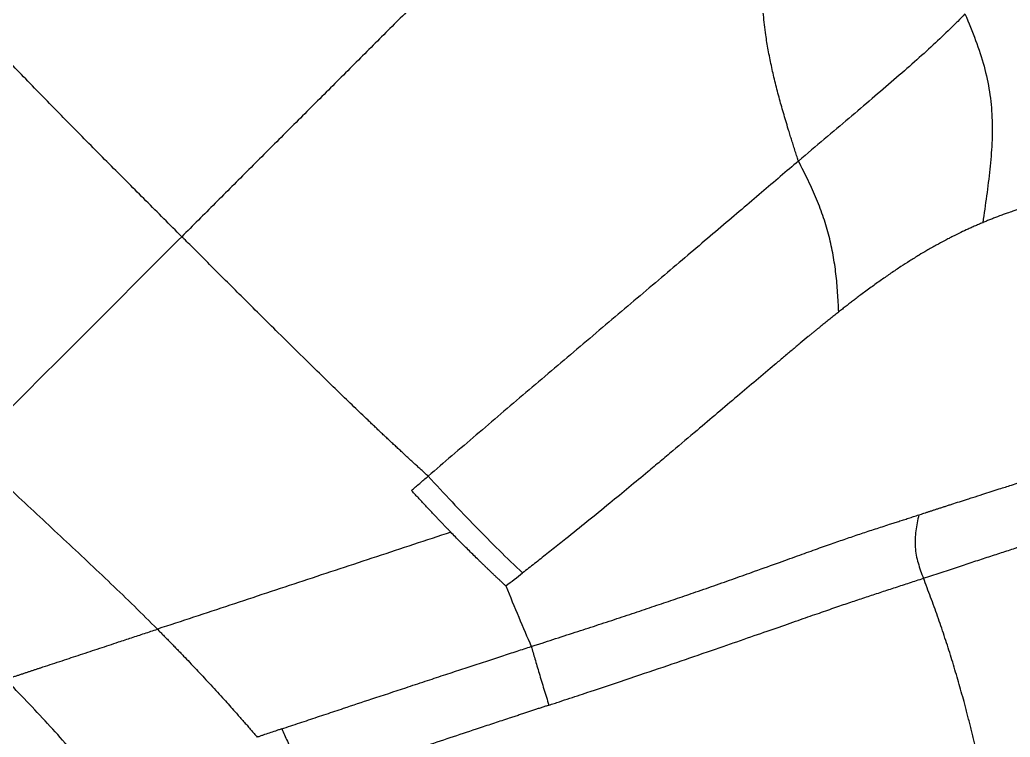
# Model space of a CAD drawing. Extents: x 0 to 84, y -21 to 126.
# Drawn here: x 56.06 to 71.61, y 44.7 to 55.96 of the extents above; entities that cross this region are included whole.
import ezdxf

# ---------------------------------------------------------------- set-up
doc = ezdxf.new("R2010")
doc.units = 0
doc.header["$MEASUREMENT"] = 0
doc.layers.add('1', color=4, linetype='Continuous')

# ---------------------------------------------------------------- blocks, each defined once
blk = doc.blocks.new('PRODIGY')
at = {"layer": '1', "color": 3, "linetype": 'Continuous', "lineweight": 25}
for points, knots in [([(66.006, 59.959), (65.948, 59.902), (65.89, 59.844), (65.774, 59.728), (65.716, 59.67), (65.6, 59.553), (65.542, 59.495), (65.424, 59.377), (65.364, 59.317), (65.243, 59.196), (65.182, 59.135), (65.057, 59.011), (64.995, 58.948), (64.869, 58.822), (64.806, 58.759), (64.679, 58.632), (64.615, 58.568), (64.486, 58.439), (64.421, 58.374), (64.288, 58.241), (64.22, 58.173), (64.082, 58.035), (64.012, 57.965), (63.871, 57.825), (63.8, 57.753), (63.656, 57.609), (63.584, 57.537), (63.436, 57.389), (63.362, 57.315), (63.134, 57.087), (62.976, 56.929), (62.654, 56.607), (62.488, 56.442), (62.151, 56.104), (61.979, 55.932), (61.629, 55.582), (61.452, 55.405), (61.094, 55.047), (60.914, 54.867), (60.553, 54.506), (60.373, 54.326), (60.013, 53.966), (59.833, 53.787), (59.477, 53.43), (59.3, 53.253), (58.949, 52.902), (58.775, 52.728), (58.601, 52.554)], [0, 0, 0, 0, 0.03125, 0.03125, 0.0625, 0.0625, 0.09375, 0.09375, 0.125, 0.125, 0.15625, 0.15625, 0.1875, 0.1875, 0.21875, 0.21875, 0.25, 0.25, 0.28125, 0.28125, 0.3125, 0.3125, 0.34375, 0.34375, 0.375, 0.375, 0.40625, 0.40625, 0.4375, 0.4375, 0.5, 0.5, 0.5625, 0.5625, 0.625, 0.625, 0.6875, 0.6875, 0.75, 0.75, 0.8125, 0.8125, 0.875, 0.875, 0.9375, 0.9375, 1, 1, 1, 1]), ([(68.283, 53.74), (68.278, 53.755), (68.268, 53.784), (68.254, 53.828), (68.24, 53.871), (68.226, 53.914), (68.212, 53.957), (68.199, 53.999), (68.186, 54.041), (68.173, 54.082), (68.16, 54.123), (68.147, 54.164), (68.135, 54.204), (68.101, 54.315), (68.047, 54.496), (67.977, 54.747), (67.913, 54.995), (67.856, 55.242), (67.808, 55.484), (67.764, 55.751), (67.731, 56.035), (67.715, 56.332), (67.72, 56.554), (67.732, 56.711), (67.743, 56.809), (67.757, 56.906), (67.772, 56.985), (67.786, 57.05), (67.797, 57.101), (67.81, 57.151), (67.824, 57.2), (67.838, 57.25), (67.854, 57.299), (67.866, 57.331), (67.871, 57.347)], [0, 0, 0, 0, 0.011197, 0.022285, 0.033263, 0.044131, 0.05489, 0.06554, 0.076081, 0.086512, 0.096834, 0.107047, 0.117151, 0.127146, 0.191535, 0.253706, 0.317763, 0.380015, 0.443468, 0.505574, 0.590087, 0.672929, 0.754375, 0.785211, 0.81604, 0.84663, 0.877629, 0.894615, 0.91175, 0.929043, 0.946506, 0.964146, 0.981974, 1, 1, 1, 1]), ([(58.601, 52.554), (58.413, 52.742), (58.045, 53.111), (57.487, 53.67), (56.95, 54.211), (56.502, 54.668), (56.155, 55.024), (55.892, 55.297), (55.646, 55.555), (55.455, 55.758), (55.314, 55.908), (55.219, 56.011), (55.125, 56.112), (55.034, 56.211), (54.946, 56.308), (54.86, 56.403), (54.775, 56.496), (54.694, 56.588), (54.614, 56.677), (54.536, 56.765), (54.485, 56.823), (54.46, 56.852)], [0, 0, 0, 0, 0.1328602, 0.260647, 0.3952376, 0.514118, 0.5810885, 0.6443178, 0.7039728, 0.7602131, 0.7843247, 0.8079429, 0.8310785, 0.853742, 0.8759437, 0.8976937, 0.9190016, 0.9398771, 0.9603295, 0.9803676, 1, 1, 1, 1]), ([(70.897, 56.05), (70.86, 56.012), (70.822, 55.973), (70.744, 55.895), (70.704, 55.855), (70.58, 55.733), (70.492, 55.65), (70.305, 55.477), (70.206, 55.388), (70, 55.205), (69.893, 55.112), (69.671, 54.92), (69.557, 54.821), (69.321, 54.62), (69.199, 54.517), (68.95, 54.305), (68.821, 54.196), (68.557, 53.973), (68.422, 53.858), (68.283, 53.74)], [0, 0, 0, 0, 0.0625, 0.0625, 0.125, 0.125, 0.25, 0.25, 0.375, 0.375, 0.5, 0.5, 0.625, 0.625, 0.75, 0.75, 0.875, 0.875, 1, 1, 1, 1]), ([(70.897, 56.05), (70.957, 55.909), (71.014, 55.771), (71.116, 55.499), (71.16, 55.364), (71.233, 55.096), (71.261, 54.962), (71.303, 54.695), (71.315, 54.561), (71.327, 54.292), (71.326, 54.157), (71.314, 53.886), (71.302, 53.749), (71.273, 53.474), (71.256, 53.336), (71.217, 53.056), (71.197, 52.916), (71.176, 52.773)], [0, 0, 0, 0, 0.125, 0.125, 0.25, 0.25, 0.375, 0.375, 0.5, 0.5, 0.625, 0.625, 0.75, 0.75, 0.875, 0.875, 1, 1, 1, 1]), ([(68.283, 53.74), (68.19, 53.661), (68.095, 53.581), (67.902, 53.416), (67.803, 53.332), (67.5, 53.074), (67.289, 52.894), (66.954, 52.609), (66.839, 52.512), (66.605, 52.313), (66.486, 52.212), (66.241, 52.004), (66.116, 51.898), (65.862, 51.683), (65.733, 51.573), (65.471, 51.352), (65.339, 51.24), (65.073, 51.014), (64.939, 50.901), (64.671, 50.673), (64.537, 50.56), (64.27, 50.333), (64.137, 50.22), (63.872, 49.995), (63.741, 49.883), (63.481, 49.661), (63.352, 49.551), (63.096, 49.332), (62.969, 49.223), (62.717, 49.008), (62.593, 48.901), (62.469, 48.795)], [0, 0, 0, 0, 0.0625, 0.0625, 0.125, 0.125, 0.25, 0.25, 0.3125, 0.3125, 0.375, 0.375, 0.4375, 0.4375, 0.5, 0.5, 0.5625, 0.5625, 0.625, 0.625, 0.6875, 0.6875, 0.75, 0.75, 0.8125, 0.8125, 0.875, 0.875, 0.9375, 0.9375, 1, 1, 1, 1]), ([(68.915, 51.373), (68.91, 51.474), (68.905, 51.575), (68.891, 51.774), (68.883, 51.873), (68.86, 52.07), (68.845, 52.168), (68.81, 52.363), (68.789, 52.46), (68.739, 52.654), (68.711, 52.751), (68.645, 52.946), (68.608, 53.044), (68.527, 53.24), (68.483, 53.339), (68.387, 53.538), (68.336, 53.638), (68.283, 53.74)], [0, 0, 0, 0, 0.125, 0.125, 0.25, 0.25, 0.375, 0.375, 0.5, 0.5, 0.625, 0.625, 0.75, 0.75, 0.875, 0.875, 1, 1, 1, 1]), ([(72.795, 53.201), (72.785, 53.2), (72.766, 53.199), (72.737, 53.196), (72.709, 53.194), (72.68, 53.191), (72.652, 53.188), (72.603, 53.182), (72.535, 53.173), (72.445, 53.159), (72.354, 53.143), (72.229, 53.118), (72.067, 53.08), (71.903, 53.034), (71.763, 52.991), (71.662, 52.958), (71.57, 52.926), (71.506, 52.903), (71.459, 52.886), (71.414, 52.869), (71.361, 52.848), (71.3, 52.824), (71.238, 52.8), (71.197, 52.782), (71.176, 52.773)], [0, 0, 0, 0, 0.021841, 0.043394, 0.064662, 0.085643, 0.10634, 0.126752, 0.190018, 0.252451, 0.314321, 0.377281, 0.501788, 0.624341, 0.678538, 0.748649, 0.797768, 0.831707, 0.852761, 0.873675, 0.905261, 0.936853, 0.968435, 1, 1, 1, 1]), ([(71.176, 52.773), (71.165, 52.769), (71.143, 52.759), (71.11, 52.745), (71.077, 52.731), (71.044, 52.717), (71.012, 52.702), (70.979, 52.688), (70.92, 52.661), (70.829, 52.618), (70.728, 52.569), (70.643, 52.525), (70.558, 52.481), (70.442, 52.418), (70.308, 52.343), (70.169, 52.26), (70.034, 52.176), (69.887, 52.082), (69.74, 51.983), (69.584, 51.875), (69.426, 51.762), (69.297, 51.667), (69.204, 51.597), (69.147, 51.553), (69.089, 51.509), (69.031, 51.464), (68.973, 51.419), (68.934, 51.388), (68.915, 51.373)], [0, 0, 0, 0, 0.017844, 0.035494, 0.052949, 0.07021, 0.087278, 0.104155, 0.120841, 0.179489, 0.243072, 0.271089, 0.304859, 0.367006, 0.436699, 0.492002, 0.557476, 0.617711, 0.683666, 0.745082, 0.810183, 0.872582, 0.894229, 0.915705, 0.937015, 0.958162, 0.979154, 1, 1, 1, 1]), ([(55.262, 49.215), (55.538, 49.491), (55.815, 49.768), (56.232, 50.185), (56.371, 50.324), (56.651, 50.604), (56.791, 50.744), (57.071, 51.024), (57.21, 51.163), (57.489, 51.442), (57.628, 51.581), (58.045, 51.998), (58.323, 52.276), (58.601, 52.554)], [0, 0, 0, 0, 0.25, 0.25, 0.375, 0.375, 0.5, 0.5, 0.625, 0.625, 0.75, 0.75, 1, 1, 1, 1]), ([(62.469, 48.795), (62.453, 48.81), (62.421, 48.839), (62.373, 48.883), (62.324, 48.927), (62.275, 48.972), (62.225, 49.018), (62.174, 49.064), (62.123, 49.111), (62.072, 49.159), (62.02, 49.207), (61.967, 49.256), (61.914, 49.306), (61.86, 49.356), (61.806, 49.407), (61.751, 49.459), (61.695, 49.511), (61.639, 49.565), (61.582, 49.618), (61.47, 49.725), (61.3, 49.888), (61.066, 50.113), (60.821, 50.351), (60.5, 50.665), (60.09, 51.07), (59.684, 51.473), (59.349, 51.808), (59.101, 52.055), (58.893, 52.263), (58.738, 52.418), (58.654, 52.502), (58.612, 52.543), (58.601, 52.554)], [0, 0, 0, 0, 0.012097, 0.024333, 0.036712, 0.049234, 0.061901, 0.074714, 0.087675, 0.100786, 0.114048, 0.127462, 0.141032, 0.154757, 0.16864, 0.182683, 0.196888, 0.211255, 0.225787, 0.240486, 0.297354, 0.357335, 0.420551, 0.487129, 0.606521, 0.740383, 0.804297, 0.869419, 0.93452, 0.967213, 0.991401, 1, 1, 1, 1]), ([(68.915, 51.373), (68.904, 51.364), (68.884, 51.348), (68.853, 51.324), (68.822, 51.299), (68.791, 51.274), (68.76, 51.249), (68.728, 51.224), (68.697, 51.198), (68.665, 51.173), (68.633, 51.147), (68.601, 51.12), (68.568, 51.094), (68.536, 51.067), (68.503, 51.04), (68.47, 51.013), (68.407, 50.961), (68.312, 50.882), (68.183, 50.774), (68.048, 50.661), (67.862, 50.504), (67.624, 50.303), (67.324, 50.049), (67.015, 49.787), (66.675, 49.5), (66.374, 49.246), (66.115, 49.027), (65.886, 48.836), (65.621, 48.616), (65.304, 48.355), (64.972, 48.085), (64.708, 47.873), (64.529, 47.73), (64.431, 47.652), (64.333, 47.575), (64.237, 47.498), (64.141, 47.423), (64.047, 47.349), (63.984, 47.3), (63.953, 47.276)], [0, 0, 0, 0, 0.008542, 0.017071, 0.025588, 0.034096, 0.042594, 0.051086, 0.05957, 0.06805, 0.076526, 0.084997, 0.093462, 0.10192, 0.110369, 0.118809, 0.127239, 0.158492, 0.190185, 0.222277, 0.254731, 0.319777, 0.381635, 0.445912, 0.507628, 0.579197, 0.615053, 0.650524, 0.703667, 0.757021, 0.819673, 0.879692, 0.897351, 0.914859, 0.932213, 0.94941, 0.966444, 0.98331, 1, 1, 1, 1]), ([(58.218, 46.393), (57.979, 46.633), (57.735, 46.871), (57.243, 47.342), (56.994, 47.575), (56.496, 48.04), (56.246, 48.271), (55.75, 48.738), (55.503, 48.974), (55.262, 49.215)], [0, 0, 0, 0, 0.25, 0.25, 0.5, 0.5, 0.75, 0.75, 1, 1, 1, 1]), ([(62.206, 48.571), (62.228, 48.589), (62.271, 48.626), (62.337, 48.682), (62.403, 48.739), (62.447, 48.777), (62.469, 48.795)], [0, 0, 0, 0, 0.247876, 0.49715, 0.747846, 1, 1, 1, 1]), ([(62.469, 48.795), (62.595, 48.657), (62.72, 48.522), (62.968, 48.258), (63.091, 48.129), (63.337, 47.876), (63.46, 47.752), (63.706, 47.51), (63.829, 47.392), (63.953, 47.276)], [0, 0, 0, 0, 0.25, 0.25, 0.5, 0.5, 0.75, 0.75, 1, 1, 1, 1]), ([(70.174, 48.187), (70.187, 48.192), (70.214, 48.2), (70.255, 48.214), (70.297, 48.227), (70.341, 48.242), (70.387, 48.256), (70.434, 48.272), (70.483, 48.288), (70.533, 48.304), (70.585, 48.321), (70.638, 48.338), (70.714, 48.362), (70.814, 48.395), (70.922, 48.429), (71.045, 48.469), (71.212, 48.523), (71.417, 48.588), (71.605, 48.647), (71.739, 48.689), (71.838, 48.719), (71.94, 48.75), (72.01, 48.771), (72.053, 48.784)], [0, 0, 0, 0, 0.017981, 0.036843, 0.056603, 0.077278, 0.098888, 0.121447, 0.14497, 0.169465, 0.194938, 0.221383, 0.248787, 0.308688, 0.375178, 0.415903, 0.502727, 0.644882, 0.753277, 0.821524, 0.87577, 0.923802, 1, 1, 1, 1]), ([(62.825, 47.915), (62.812, 47.928), (62.786, 47.955), (62.747, 47.995), (62.708, 48.036), (62.668, 48.077), (62.628, 48.119), (62.588, 48.162), (62.547, 48.205), (62.506, 48.249), (62.464, 48.293), (62.422, 48.338), (62.38, 48.383), (62.337, 48.429), (62.294, 48.476), (62.25, 48.523), (62.221, 48.555), (62.206, 48.571)], [0, 0, 0, 0, 0.062314, 0.125214, 0.188708, 0.252804, 0.317511, 0.382835, 0.448786, 0.515371, 0.582601, 0.650483, 0.719026, 0.78824, 0.858134, 0.928717, 1, 1, 1, 1]), ([(64.088, 46.121), (64.097, 46.124), (64.13, 46.134), (64.187, 46.152), (64.291, 46.186), (64.488, 46.25), (64.771, 46.342), (65.107, 46.451), (65.433, 46.558), (65.752, 46.664), (66.058, 46.767), (66.353, 46.867), (66.655, 46.97), (66.968, 47.079), (67.29, 47.193), (67.64, 47.317), (67.983, 47.44), (68.255, 47.538), (68.448, 47.608), (68.627, 47.671), (68.831, 47.744), (69.059, 47.823), (69.238, 47.883), (69.383, 47.931), (69.491, 47.966), (69.603, 48.002), (69.7, 48.034), (69.787, 48.062), (69.859, 48.085), (69.935, 48.11), (70.013, 48.135), (70.093, 48.161), (70.147, 48.179), (70.174, 48.187)], [0, 0, 0, 0, 0.0027168, 0.0097136, 0.0169172, 0.0336553, 0.0685912, 0.101348, 0.1346286, 0.1674343, 0.1998031, 0.2317219, 0.2640175, 0.3030331, 0.3451991, 0.3903587, 0.4531111, 0.5111878, 0.539572, 0.5679465, 0.6229238, 0.676041, 0.7324184, 0.7611185, 0.7918581, 0.8217802, 0.856035, 0.8767953, 0.8988822, 0.9222849, 0.9469766, 0.9729081, 1, 1, 1, 1]), ([(70.174, 48.187), (70.164, 48.146), (70.155, 48.104), (70.138, 48.021), (70.131, 47.978), (70.12, 47.894), (70.116, 47.852), (70.113, 47.767), (70.113, 47.724), (70.12, 47.64), (70.125, 47.597), (70.14, 47.514), (70.15, 47.473), (70.173, 47.391), (70.187, 47.351), (70.215, 47.271), (70.23, 47.232), (70.245, 47.192)], [0, 0, 0, 0, 0.125, 0.125, 0.25, 0.25, 0.375, 0.375, 0.5, 0.5, 0.625, 0.625, 0.75, 0.75, 0.875, 0.875, 1, 1, 1, 1]), ([(62.825, 47.915), (62.63, 47.85), (62.435, 47.786), (62.046, 47.657), (61.852, 47.593), (61.272, 47.402), (60.887, 47.275), (60.121, 47.021), (59.739, 46.895), (58.977, 46.643), (58.597, 46.518), (58.218, 46.393)], [0, 0, 0, 0, 0.125, 0.125, 0.25, 0.25, 0.5, 0.5, 0.75, 0.75, 1, 1, 1, 1]), ([(63.689, 47.072), (63.678, 47.082), (63.654, 47.104), (63.619, 47.137), (63.583, 47.17), (63.548, 47.203), (63.512, 47.237), (63.476, 47.271), (63.441, 47.305), (63.405, 47.339), (63.368, 47.374), (63.332, 47.409), (63.296, 47.444), (63.248, 47.491), (63.188, 47.55), (63.116, 47.621), (63.044, 47.693), (62.971, 47.766), (62.898, 47.84), (62.85, 47.89), (62.825, 47.915)], [0, 0, 0, 0, 0.041165, 0.082402, 0.123712, 0.165098, 0.206564, 0.248112, 0.289745, 0.331465, 0.373276, 0.415181, 0.457183, 0.499285, 0.581946, 0.664893, 0.748149, 0.831736, 0.915679, 1, 1, 1, 1]), ([(70.245, 47.192), (70.29, 47.207), (70.335, 47.222), (70.422, 47.251), (70.466, 47.265), (70.595, 47.308), (70.68, 47.335), (70.847, 47.39), (70.929, 47.417), (71.049, 47.457), (71.089, 47.47), (71.168, 47.495), (71.206, 47.508), (71.322, 47.546), (71.397, 47.57), (71.507, 47.606), (71.544, 47.618), (71.616, 47.641), (71.651, 47.653), (71.704, 47.67), (71.722, 47.675), (71.756, 47.687), (71.773, 47.692), (71.825, 47.709), (71.859, 47.72), (71.927, 47.742), (71.96, 47.753), (72.011, 47.769), (72.028, 47.774), (72.061, 47.785), (72.077, 47.79), (72.094, 47.796)], [0, 0, 0, 0, 0.0625, 0.0625, 0.125, 0.125, 0.25, 0.25, 0.375, 0.375, 0.4375, 0.4375, 0.5, 0.5, 0.625, 0.625, 0.6875, 0.6875, 0.75, 0.75, 0.78125, 0.78125, 0.8125, 0.8125, 0.875, 0.875, 0.9375, 0.9375, 0.96875, 0.96875, 1, 1, 1, 1]), ([(64.365, 45.2), (64.393, 45.209), (64.42, 45.218), (64.475, 45.236), (64.502, 45.245), (64.584, 45.272), (64.638, 45.29), (64.747, 45.326), (64.8, 45.344), (64.908, 45.379), (64.962, 45.397), (65.228, 45.485), (65.437, 45.555), (65.844, 45.692), (66.041, 45.758), (66.42, 45.887), (66.601, 45.949), (66.859, 46.038), (66.943, 46.067), (67.106, 46.123), (67.184, 46.15), (67.413, 46.23), (67.557, 46.28), (67.825, 46.373), (67.95, 46.417), (68.185, 46.498), (68.294, 46.536), (68.496, 46.607), (68.59, 46.639), (68.767, 46.701), (68.851, 46.73), (68.97, 46.771), (69.009, 46.784), (69.085, 46.81), (69.122, 46.822), (69.196, 46.847), (69.232, 46.859), (69.305, 46.883), (69.341, 46.895), (69.412, 46.919), (69.448, 46.931), (69.52, 46.954), (69.556, 46.966), (69.628, 46.99), (69.664, 47.001), (69.737, 47.025), (69.773, 47.037), (69.882, 47.073), (69.956, 47.097), (70.102, 47.145), (70.174, 47.169), (70.245, 47.192)], [0, 0, 0, 0, 0.007813, 0.007813, 0.015625, 0.015625, 0.03125, 0.03125, 0.046875, 0.046875, 0.0625, 0.0625, 0.125, 0.125, 0.1875, 0.1875, 0.25, 0.25, 0.28125, 0.28125, 0.3125, 0.3125, 0.375, 0.375, 0.4375, 0.4375, 0.5, 0.5, 0.5625, 0.5625, 0.625, 0.625, 0.65625, 0.65625, 0.6875, 0.6875, 0.71875, 0.71875, 0.75, 0.75, 0.78125, 0.78125, 0.8125, 0.8125, 0.84375, 0.84375, 0.875, 0.875, 0.9375, 0.9375, 1, 1, 1, 1]), ([(71.306, 43.282), (71.301, 43.312), (71.292, 43.371), (71.277, 43.459), (71.261, 43.548), (71.246, 43.637), (71.23, 43.725), (71.213, 43.814), (71.196, 43.902), (71.179, 43.99), (71.161, 44.079), (71.143, 44.167), (71.124, 44.255), (71.105, 44.343), (71.086, 44.431), (71.066, 44.519), (71.046, 44.607), (71.025, 44.694), (71.004, 44.782), (70.983, 44.869), (70.961, 44.956), (70.939, 45.043), (70.916, 45.129), (70.887, 45.239), (70.851, 45.371), (70.808, 45.526), (70.763, 45.68), (70.717, 45.834), (70.67, 45.987), (70.621, 46.14), (70.571, 46.292), (70.52, 46.444), (70.467, 46.595), (70.414, 46.746), (70.359, 46.895), (70.303, 47.044), (70.265, 47.143), (70.245, 47.192)], [0, 0, 0, 0, 0.022109, 0.044239, 0.066385, 0.088545, 0.110718, 0.132901, 0.155091, 0.177285, 0.199483, 0.221681, 0.243876, 0.266068, 0.288254, 0.310431, 0.332598, 0.354752, 0.376892, 0.399015, 0.42112, 0.443204, 0.465266, 0.487303, 0.52689, 0.566479, 0.606063, 0.645634, 0.685184, 0.724707, 0.764194, 0.80364, 0.843036, 0.882377, 0.921655, 0.960865, 1, 1, 1, 1]), ([(63.689, 47.072), (63.757, 46.904), (63.825, 46.741), (63.958, 46.423), (64.023, 46.27), (64.088, 46.121)], [0, 0, 0, 0, 0.5, 0.5, 1, 1, 1, 1]), ([(55.836, 45.606), (55.854, 45.611), (55.888, 45.623), (55.94, 45.64), (55.991, 45.657), (56.041, 45.673), (56.091, 45.69), (56.14, 45.706), (56.188, 45.722), (56.236, 45.738), (56.283, 45.753), (56.33, 45.769), (56.376, 45.784), (56.507, 45.827), (56.719, 45.897), (57.016, 45.995), (57.311, 46.093), (57.578, 46.181), (57.813, 46.259), (58.016, 46.326), (58.151, 46.37), (58.218, 46.393)], [0, 0, 0, 0, 0.021469, 0.042715, 0.063735, 0.084531, 0.1051, 0.125441, 0.145554, 0.165437, 0.185087, 0.204505, 0.223686, 0.24263, 0.368465, 0.490173, 0.617338, 0.74274, 0.828976, 0.914752, 1, 1, 1, 1]), ([(58.218, 46.393), (58.233, 46.377), (58.265, 46.345), (58.313, 46.296), (58.362, 46.246), (58.413, 46.194), (58.465, 46.141), (58.519, 46.086), (58.574, 46.029), (58.642, 45.959), (58.728, 45.868), (58.828, 45.762), (58.93, 45.653), (59.068, 45.505), (59.231, 45.328), (59.378, 45.164), (59.473, 45.056), (59.53, 44.992), (59.585, 44.93), (59.638, 44.869), (59.689, 44.81), (59.738, 44.753), (59.77, 44.716), (59.786, 44.697)], [0, 0, 0, 0, 0.027726, 0.056381, 0.085962, 0.116468, 0.147895, 0.180245, 0.213516, 0.247708, 0.304456, 0.371729, 0.433875, 0.496, 0.631583, 0.74603, 0.785086, 0.82321, 0.860407, 0.896682, 0.932038, 0.966477, 1, 1, 1, 1]), ([(60.17, 44.827), (60.217, 44.843), (60.311, 44.874), (60.452, 44.921), (60.591, 44.968), (60.73, 45.014), (60.868, 45.06), (61.005, 45.105), (61.243, 45.184), (61.613, 45.307), (62.04, 45.448), (62.416, 45.573), (62.705, 45.668), (62.978, 45.758), (63.199, 45.831), (63.371, 45.887), (63.5, 45.929), (63.624, 45.97), (63.745, 46.009), (63.863, 46.048), (63.977, 46.085), (64.052, 46.109), (64.088, 46.121)], [0, 0, 0, 0, 0.0363892, 0.072532, 0.1084252, 0.1440665, 0.1794546, 0.2145889, 0.2494694, 0.3626946, 0.4992144, 0.576924, 0.6505233, 0.7199916, 0.785308, 0.818784, 0.8513269, 0.8829351, 0.9136072, 0.9433423, 0.97214, 1, 1, 1, 1]), ([(64.088, 46.121), (64.097, 46.089), (64.106, 46.058), (64.125, 45.993), (64.135, 45.96), (64.155, 45.89), (64.166, 45.854), (64.188, 45.779), (64.2, 45.74), (64.224, 45.661), (64.236, 45.62), (64.261, 45.537), (64.274, 45.495), (64.3, 45.41), (64.313, 45.368), (64.339, 45.284), (64.352, 45.242), (64.365, 45.2)], [0, 0, 0, 0, 0.125, 0.125, 0.25, 0.25, 0.375, 0.375, 0.5, 0.5, 0.625, 0.625, 0.75, 0.75, 0.875, 0.875, 1, 1, 1, 1]), ([(57.103, 44.207), (57.008, 44.327), (56.909, 44.445), (56.705, 44.679), (56.601, 44.795), (56.388, 45.027), (56.279, 45.143), (56.059, 45.374), (55.948, 45.49), (55.836, 45.606)], [0, 0, 0, 0, 0.25, 0.25, 0.5, 0.5, 0.75, 0.75, 1, 1, 1, 1]), ([(64.365, 45.2), (64.347, 45.194), (64.31, 45.182), (64.255, 45.164), (64.197, 45.145), (64.138, 45.125), (64.077, 45.105), (64.013, 45.084), (63.948, 45.062), (63.881, 45.04), (63.812, 45.017), (63.688, 44.976), (63.508, 44.917), (63.215, 44.82), (62.861, 44.702), (62.459, 44.569), (62.074, 44.442), (61.717, 44.323), (61.384, 44.213), (61.075, 44.11), (60.79, 44.016), (60.609, 43.956), (60.522, 43.927)], [0, 0, 0, 0, 0.013858, 0.028206, 0.043048, 0.058386, 0.074222, 0.090556, 0.107389, 0.12472, 0.142551, 0.16088, 0.220913, 0.282404, 0.388199, 0.49642, 0.595793, 0.68913, 0.776287, 0.857178, 0.931757, 1, 1, 1, 1]), ([(60.17, 44.827), (60.152, 44.821), (60.135, 44.816), (60.102, 44.805), (60.086, 44.799), (60.038, 44.783), (60.006, 44.772), (59.942, 44.75), (59.91, 44.74), (59.863, 44.724), (59.848, 44.718), (59.817, 44.708), (59.801, 44.702), (59.786, 44.697)], [0, 0, 0, 0, 0.125, 0.125, 0.25, 0.25, 0.5, 0.5, 0.75, 0.75, 0.875, 0.875, 1, 1, 1, 1]), ([(60.17, 44.827), (60.185, 44.796), (60.199, 44.764), (60.229, 44.7), (60.244, 44.667), (60.273, 44.599), (60.288, 44.564), (60.318, 44.491), (60.333, 44.454), (60.363, 44.378), (60.378, 44.338), (60.408, 44.258), (60.423, 44.218), (60.452, 44.135), (60.466, 44.094), (60.494, 44.011), (60.508, 43.969), (60.522, 43.927)], [0, 0, 0, 0, 0.125, 0.125, 0.25, 0.25, 0.375, 0.375, 0.5, 0.5, 0.625, 0.625, 0.75, 0.75, 0.875, 0.875, 1, 1, 1, 1])]:
    blk.add_open_spline(points, degree=3, knots=knots, dxfattribs=at)
blk.add_open_spline([(63.689, 47.072), (63.777, 47.14), (63.865, 47.208), (63.953, 47.276)], degree=3, dxfattribs=at)

msp = doc.modelspace()

# ---------------------------------------------------------------- block references
at = {"layer": '1'}
msp.add_blockref('PRODIGY', (0, 0), dxfattribs=at)

doc.saveas('drawing.dxf')
